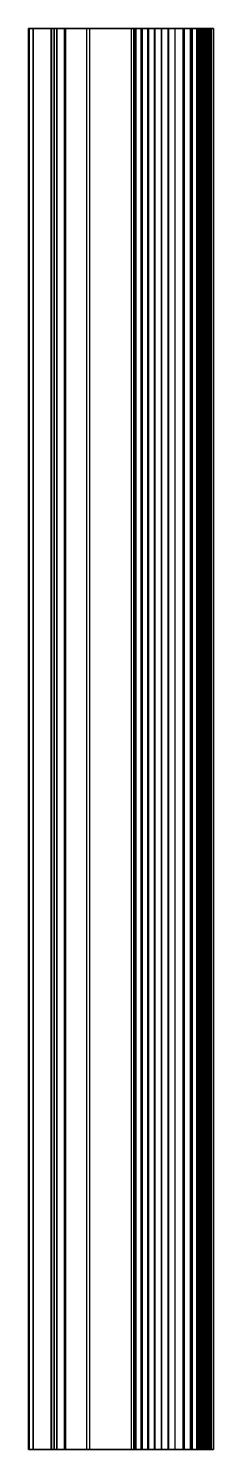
# Model space of a CAD drawing. Extents: x 0 to 232, y 0 to 279.
# Drawn here: x 195.9 to 232.3, y 0 to 279.3 of the extents above.
import ezdxf

# ---------------------------------------------------------------- set-up
doc = ezdxf.new("R2010")
doc.units = 0
doc.header["$MEASUREMENT"] = 0
for name, color, linetype in [('ACESSORIOS', 3, 'CONTINUOUS'), ('CINZA', 251, 'CONTINUOUS'), ('PRETO', 250, 'CONTINUOUS')]:
    doc.layers.add(name, color=color, linetype=linetype)

msp = doc.modelspace()

# ---------------------------------------------------------------- linework, layer by layer
at = {"layer": 'ACESSORIOS'}
for points in [[(196.13, 279.32, 14.6), (195.93, 279.32, 15.15), (196.86, 279.32, 15.17)], [(195.93, 279.32, 15.15), (202.95, 279.32, 19.92), (203.23, 279.32, 19.51), (196.86, 279.32, 15.17)], [(196.13, 0, 14.6), (196.13, 279.32, 14.6), (195.93, 279.32, 15.15), (195.93, 0, 15.15)], [(195.93, 0, 15.15), (195.93, 279.32, 15.15), (202.95, 279.32, 19.92), (202.95, 0, 19.92)], [(200.46, 279.32, 15), (196.13, 279.32, 14.6), (196.86, 279.32, 15.17), (200.41, 279.32, 15.5)], [(200.46, 0, 15), (196.13, 0, 14.6), (196.13, 279.32, 14.6), (200.46, 279.32, 15)], [(200.41, 279.32, 15.5), (196.86, 279.32, 15.17), (196.86, 0, 15.17), (200.41, 0, 15.5)], [(203.23, 0, 19.51), (196.86, 0, 15.17), (196.86, 279.32, 15.17), (203.23, 279.32, 19.51)], [(201, 279.32, 14.5), (201.5, 279.32, 14.5), (200.41, 279.32, 15.5), (200.46, 279.32, 15)], [(201.5, 0, 14.5), (201.5, 279.32, 14.5), (200.41, 279.32, 15.5), (200.41, 0, 15.5)], [(201, 0, 14.5), (201, 279.32, 14.5), (200.46, 279.32, 15), (200.46, 0, 15)], [(201, 0, 2.6), (201, 279.32, 2.6), (201.5, 279.32, 2.6), (201.5, 0, 2.6)], [(201, 0, 2.6), (201, 0, 14.5), (201, 279.32, 14.5), (201, 279.32, 2.6)], [(201, 279.32, 2.6), (201.5, 279.32, 2.6), (201.5, 279.32, 14.5), (201, 279.32, 14.5)], [(201.5, 0, 2.6), (201.5, 0, 14.5), (201.5, 279.32, 14.5), (201.5, 279.32, 2.6)], [(203.23, 279.32, 19.51), (207.91, 279.32, 26.82), (207.41, 279.32, 26.9), (202.95, 279.32, 19.92)], [(202.95, 0, 19.92), (207.41, 0, 26.9), (207.41, 279.32, 26.9), (202.95, 279.32, 19.92)], [(203.23, 279.32, 19.51), (207.91, 279.32, 26.82), (207.91, 0, 26.82), (203.23, 0, 19.51)], [(207.41, 279.32, 26.9), (216.12, 279.32, 79.84), (216.61, 279.32, 79.76), (207.91, 279.32, 26.82)], [(207.41, 279.32, 26.9), (216.12, 279.32, 79.84), (216.12, 0, 79.84), (207.41, 0, 26.9)], [(207.91, 0, 26.82), (216.61, 0, 79.76), (216.61, 279.32, 79.76), (207.91, 279.32, 26.82)], [(217.12, 279.32, 80.47), (216.87, 279.32, 80.91), (216.12, 279.32, 79.84), (216.61, 279.32, 79.76)], [(216.87, 279.32, 80.91), (216.12, 279.32, 79.84), (216.12, 0, 79.84), (216.87, 0, 80.91)], [(216.61, 0, 79.76), (217.12, 0, 80.47), (217.12, 279.32, 80.47), (216.61, 279.32, 79.76)], [(230.8, 279.32, 74.54), (231.3, 279.32, 74.55), (229.8, 279.32, 72.4), (229.3, 279.32, 72.4)], [(229.3, 279.32, 72.4), (229.3, 279.32, 47.4), (229.8, 279.32, 47.4), (229.8, 279.32, 72.4)], [(229.3, 279.32, 47.4), (230.8, 279.32, 45.28), (231.3, 279.32, 45.28), (229.8, 279.32, 47.4)], [(230.8, 279.32, 74.54), (229.3, 279.32, 72.4), (229.3, 0, 72.4), (230.8, 0, 74.54)], [(229.3, 0, 72.4), (229.3, 0, 47.4), (229.3, 279.32, 47.4), (229.3, 279.32, 72.4)], [(229.3, 0, 47.4), (230.8, 0, 45.28), (230.8, 279.32, 45.28), (229.3, 279.32, 47.4)], [(230.45, 279.32, 0.5), (230.15, 279.32, 0.8), (229.65, 279.32, 0.8), (230.45, 279.32)], [(229.65, 279.32, 0.8), (229.65, 279.32, 5.6), (230.15, 279.32, 5.6), (230.15, 279.32, 0.8)], [(230.45, 0), (229.65, 0, 0.8), (229.65, 279.32, 0.8), (230.45, 279.32)], [(229.65, 0, 0.8), (229.65, 0, 5.6), (229.65, 279.32, 5.6), (229.65, 279.32, 0.8)], [(229.65, 279.32, 5.6), (230.15, 279.32, 5.6), (230.15, 0, 5.6), (229.65, 0, 5.6)], [(231.3, 0, 74.55), (229.8, 0, 72.4), (229.8, 279.32, 72.4), (231.3, 279.32, 74.55)], [(229.8, 279.32, 72.4), (229.8, 279.32, 47.4), (229.8, 0, 47.4), (229.8, 0, 72.4)], [(229.8, 279.32, 47.4), (231.3, 279.32, 45.28), (231.3, 0, 45.28), (229.8, 0, 47.4)], [(230.45, 279.32, 0.5), (230.15, 279.32, 0.8), (230.15, 0, 0.8), (230.45, 0, 0.5)], [(230.15, 279.32, 0.8), (230.15, 279.32, 5.6), (230.15, 0, 5.6), (230.15, 0, 0.8)], [(231.5, 279.32, 0.5), (230.45, 279.32, 0.5), (230.45, 279.32), (231.5, 279.32)], [(231.5, 0), (230.45, 0), (230.45, 279.32), (231.5, 279.32)], [(231.5, 0, 0.5), (230.45, 0, 0.5), (230.45, 279.32, 0.5), (231.5, 279.32, 0.5)], [(230.8, 279.32, 45.28), (230.8, 279.32, 29.74), (231.3, 279.32, 29.74), (231.3, 279.32, 45.28)], [(231.3, 279.32, 29.74), (232.3, 279.32, 25.6), (231.8, 279.32, 25.6), (230.8, 279.32, 29.74)], [(231.8, 279.32, 25.6), (230.8, 279.32, 21.46), (231.3, 279.32, 21.46), (232.3, 279.32, 25.6)], [(231.3, 279.32, 21.46), (231.3, 279.32, 20.54), (230.8, 279.32, 20.54), (230.8, 279.32, 21.46)], [(230.8, 279.32, 20.54), (231.8, 279.32, 16.4), (232.3, 279.32, 16.4), (231.3, 279.32, 20.54)], [(231.8, 279.32, 16.4), (230.8, 279.32, 12.26), (231.3, 279.32, 12.26), (232.3, 279.32, 16.4)], [(230.8, 279.32, 12.26), (230.8, 279.32, 11.34), (231.3, 279.32, 11.34), (231.3, 279.32, 12.26)], [(230.8, 279.32, 11.34), (231.8, 279.32, 7.2), (232.3, 279.32, 7.2), (231.3, 279.32, 11.34)], [(230.8, 0, 45.28), (230.8, 0, 29.74), (230.8, 279.32, 29.74), (230.8, 279.32, 45.28)], [(230.8, 0, 29.74), (230.8, 279.32, 29.74), (231.8, 279.32, 25.6), (231.8, 0, 25.6)], [(231.8, 0, 25.6), (230.8, 0, 21.46), (230.8, 279.32, 21.46), (231.8, 279.32, 25.6)], [(230.8, 279.32, 21.46), (230.8, 279.32, 20.54), (230.8, 0, 20.54), (230.8, 0, 21.46)], [(230.8, 0, 20.54), (231.8, 0, 16.4), (231.8, 279.32, 16.4), (230.8, 279.32, 20.54)], [(231.8, 279.32, 16.4), (230.8, 279.32, 12.26), (230.8, 0, 12.26), (231.8, 0, 16.4)], [(230.8, 279.32, 12.26), (230.8, 279.32, 11.34), (230.8, 0, 11.34), (230.8, 0, 12.26)], [(230.8, 279.32, 11.34), (231.8, 279.32, 7.2), (231.8, 0, 7.2), (230.8, 0, 11.34)], [(231.3, 279.32, 45.28), (231.3, 279.32, 29.74), (231.3, 0, 29.74), (231.3, 0, 45.28)], [(232.3, 0, 25.6), (231.3, 0, 29.74), (231.3, 279.32, 29.74), (232.3, 279.32, 25.6)], [(232.3, 279.32, 25.6), (231.3, 279.32, 21.46), (231.3, 0, 21.46), (232.3, 0, 25.6)], [(231.3, 0, 20.54), (231.3, 0, 21.46), (231.3, 279.32, 21.46), (231.3, 279.32, 20.54)], [(231.3, 279.32, 20.54), (232.3, 279.32, 16.4), (232.3, 0, 16.4), (231.3, 0, 20.54)], [(232.3, 0, 16.4), (231.3, 0, 12.26), (231.3, 279.32, 12.26), (232.3, 279.32, 16.4)], [(231.3, 0, 12.26), (231.3, 0, 11.34), (231.3, 279.32, 11.34), (231.3, 279.32, 12.26)], [(232.3, 0, 7.2), (231.3, 0, 11.34), (231.3, 279.32, 11.34), (232.3, 279.32, 7.2)], [(231.5, 279.32, 0.5), (231.8, 279.32, 0.8), (232.3, 279.32, 0.8), (231.5, 279.32)], [(232.3, 279.32, 0.8), (231.5, 279.32), (231.5, 0), (232.3, 0, 0.8)], [(231.8, 279.32, 0.8), (231.5, 279.32, 0.5), (231.5, 0, 0.5), (231.8, 0, 0.8)], [(231.8, 279.32, 7.2), (231.8, 279.32, 0.8), (232.3, 279.32, 0.8), (232.3, 279.32, 7.2)], [(231.8, 279.32, 7.2), (231.8, 279.32, 0.8), (231.8, 0, 0.8), (231.8, 0, 7.2)], [(232.3, 0, 7.2), (232.3, 0, 0.8), (232.3, 279.32, 0.8), (232.3, 279.32, 7.2)], [(196.13, 0, 14.6), (195.93, 0, 15.15), (196.86, 0, 15.17)], [(195.93, 0, 15.15), (202.95, 0, 19.92), (203.23, 0, 19.51), (196.86, 0, 15.17)], [(200.46, 0, 15), (196.13, 0, 14.6), (196.86, 0, 15.17), (200.41, 0, 15.5)], [(201, 0, 14.5), (201.5, 0, 14.5), (200.41, 0, 15.5), (200.46, 0, 15)], [(201, 0, 2.6), (201.5, 0, 2.6), (201.5, 0, 14.5), (201, 0, 14.5)], [(203.23, 0, 19.51), (207.91, 0, 26.82), (207.41, 0, 26.9), (202.95, 0, 19.92)], [(207.41, 0, 26.9), (216.12, 0, 79.84), (216.61, 0, 79.76), (207.91, 0, 26.82)], [(217.12, 0, 80.47), (216.87, 0, 80.91), (216.12, 0, 79.84), (216.61, 0, 79.76)], [(230.8, 0, 74.54), (231.3, 0, 74.55), (229.8, 0, 72.4), (229.3, 0, 72.4)], [(229.3, 0, 72.4), (229.3, 0, 47.4), (229.8, 0, 47.4), (229.8, 0, 72.4)], [(229.3, 0, 47.4), (230.8, 0, 45.28), (231.3, 0, 45.28), (229.8, 0, 47.4)], [(230.45, 0, 0.5), (230.15, 0, 0.8), (229.65, 0, 0.8), (230.45, 0)], [(229.65, 0, 0.8), (229.65, 0, 5.6), (230.15, 0, 5.6), (230.15, 0, 0.8)], [(231.5, 0, 0.5), (230.45, 0, 0.5), (230.45, 0), (231.5, 0)], [(230.8, 0, 45.28), (230.8, 0, 29.74), (231.3, 0, 29.74), (231.3, 0, 45.28)], [(231.3, 0, 29.74), (232.3, 0, 25.6), (231.8, 0, 25.6), (230.8, 0, 29.74)], [(231.8, 0, 25.6), (230.8, 0, 21.46), (231.3, 0, 21.46), (232.3, 0, 25.6)], [(231.3, 0, 21.46), (231.3, 0, 20.54), (230.8, 0, 20.54), (230.8, 0, 21.46)], [(230.8, 0, 20.54), (231.8, 0, 16.4), (232.3, 0, 16.4), (231.3, 0, 20.54)], [(231.8, 0, 16.4), (230.8, 0, 12.26), (231.3, 0, 12.26), (232.3, 0, 16.4)], [(230.8, 0, 12.26), (230.8, 0, 11.34), (231.3, 0, 11.34), (231.3, 0, 12.26)], [(230.8, 0, 11.34), (231.8, 0, 7.2), (232.3, 0, 7.2), (231.3, 0, 11.34)], [(231.5, 0, 0.5), (231.8, 0, 0.8), (232.3, 0, 0.8), (231.5, 0)], [(231.8, 0, 7.2), (231.8, 0, 0.8), (232.3, 0, 0.8), (232.3, 0, 7.2)]]:
    msp.add_3dface(points, dxfattribs=at)
at = {"layer": 'CINZA'}
for points, invisible_edges in [([(230.89, 52.58, 62.27), (230.89, 52.5, 61.35), (230.89, 56.56, 61.73), (230.89, 56.02, 65.16)], 10), ([(230.89, 52.5, 61.35), (230.89, 56.56, 61.73), (230.89, 54.42, 55.43), (230.89, 50.5, 55.43)], 1), ([(230.89, 51.33, 62.79), (230.89, 52.58, 62.27), (230.89, 56.02, 65.16), (230.89, 52.79, 65.59)], 10), ([(230.89, 49.83, 61.73), (230.89, 51.33, 62.79), (230.89, 52.79, 65.59), (230.89, 45.89, 61.73)], 10), ([(230.89, 45.85, 62.27), (230.89, 45.89, 61.73), (230.89, 50.48, 64.3), (230.89, 49.1, 65.57)], 10), ([(230.89, 45.89, 61.73), (230.89, 49.83, 61.73), (230.89, 47.7, 55.43), (230.89, 43.76, 55.43)], 1), ([(230.89, 45.47, 65.43), (230.89, 49.1, 65.57), (230.89, 45.85, 62.27), (230.89, 44.2, 62.71)], 10), ([(230.89, 43.85, 64.51), (230.89, 45.47, 65.43), (230.89, 44.2, 62.71), (230.89, 42.98, 61.73)], 10), ([(230.89, 29.41, 55.5), (230.89, 32.47, 56.6), (230.89, 33.33, 59.27), (230.89, 32, 58.33)], 10), ([(230.89, 28.74, 65.67), (230.89, 32.66, 65.67), (230.89, 30.53, 59.29), (230.89, 26.4, 58.75)], 4), ([(230.89, 26.61, 56.54), (230.89, 29.41, 55.5), (230.89, 32, 58.33), (230.89, 30.93, 58.33)], 10), ([(230.89, 26.4, 58.75), (230.89, 26.61, 56.54), (230.89, 30.93, 58.33), (230.89, 30.53, 59.29)], 10), ([(230.89, 16.28, 62.67), (230.89, 16.93, 61.25), (230.89, 21.24, 62.96), (230.89, 18.23, 65.79)], 10), ([(230.89, 16.93, 61.25), (230.89, 16.46, 59.79), (230.89, 20.34, 59.46), (230.89, 21.24, 62.96)], 10), ([(230.89, 16.46, 59.79), (230.89, 15.66, 58.84), (230.89, 18.64, 56.73), (230.89, 20.34, 59.46)], 10), ([(230.89, 15.66, 58.84), (230.89, 14.61, 58.35), (230.89, 15.86, 55.02), (230.89, 18.64, 56.73)], 10), ([(230.89, 14.53, 65.01), (230.89, 18.23, 65.79), (230.89, 16.28, 62.67), (230.89, 14.44, 62.25)], 10), ([(230.89, 14.61, 58.35), (230.89, 13.25, 59.64), (230.89, 12.64, 55.66), (230.89, 15.86, 55.02)], 10), ([(230.89, 14.44, 62.25), (230.89, 13.25, 59.64), (230.89, 12.81, 59.64), (230.89, 14.53, 65.01)], 10), ([(230.89, 12.81, 59.64), (230.89, 13.25, 59.64), (230.89, 12.64, 55.66), (230.89, 11.73, 56.22)], 3)]:
    msp.add_3dface(points, dxfattribs=dict(at, invisible_edges=invisible_edges))
for points in [[(230.89, 40.29, 65.67), (230.89, 44.23, 65.67), (230.89, 40.97, 55.43), (230.89, 37.03, 55.43)], [(230.89, 35.37, 65.67), (230.89, 39.29, 65.67), (230.89, 36.04, 55.43), (230.89, 32.1, 55.43)], [(230.89, 24.55, 69.49), (230.89, 28.47, 69.49), (230.89, 24, 55.43), (230.89, 20.06, 55.43)], [(230.89, 12.02, 69.49), (230.89, 15.94, 69.49), (230.89, 11.48, 55.43), (230.89, 7.54, 55.43)]]:
    msp.add_3dface(points, dxfattribs=at)
at = {"layer": 'PRETO'}
for points in [[(230.21, 0.76, 71.72), (230.21, 0.76, 47.88), (230.21, 70.89, 47.88), (230.21, 90.89, 71.72)], [(230.52, 0.76, 71.72), (230.52, 0.76, 47.88), (230.52, 70.89, 47.88), (230.52, 90.89, 71.72)]]:
    msp.add_3dface(points, dxfattribs=at)

# ---------------------------------------------------------------- meshes
at = {"layer": 'ACESSORIOS'}
mesh = msp.add_polymesh((2, 7), dxfattribs=at)
for k, corner in enumerate([(217.12, 279.32, 80.47), (218.29, 279.32, 81.04), (219.52, 279.32, 81.47), (220.79, 279.32, 81.75), (222.09, 279.32, 81.88), (223.39, 279.32, 81.87), (224.69, 279.32, 81.7), (216.87, 279.32, 80.91), (218.1, 279.32, 81.5), (219.38, 279.32, 81.95), (220.71, 279.32, 82.24), (222.07, 279.32, 82.38), (223.43, 279.32, 82.37), (224.78, 279.32, 82.19)]):
    mesh.set_mesh_vertex(divmod(k, 7), corner)
mesh = msp.add_polymesh((2, 7), dxfattribs=at)
for k, corner in enumerate([(216.87, 0, 80.91), (218.1, 0, 81.5), (219.38, 0, 81.95), (220.71, 0, 82.24), (222.07, 0, 82.38), (223.43, 0, 82.37), (224.78, 0, 82.19), (216.87, 279.32, 80.91), (218.1, 279.32, 81.5), (219.38, 279.32, 81.95), (220.71, 279.32, 82.24), (222.07, 279.32, 82.38), (223.43, 279.32, 82.37), (224.78, 279.32, 82.19)]):
    mesh.set_mesh_vertex(divmod(k, 7), corner)
mesh = msp.add_polymesh((2, 7), dxfattribs=at)
for k, corner in enumerate([(217.12, 279.32, 80.47), (218.29, 279.32, 81.04), (219.52, 279.32, 81.47), (220.79, 279.32, 81.75), (222.09, 279.32, 81.88), (223.39, 279.32, 81.87), (224.69, 279.32, 81.7), (217.12, 0, 80.47), (218.29, 0, 81.04), (219.52, 0, 81.47), (220.79, 0, 81.75), (222.09, 0, 81.88), (223.39, 0, 81.87), (224.69, 0, 81.7)]):
    mesh.set_mesh_vertex(divmod(k, 7), corner)
mesh = msp.add_polymesh((2, 7), dxfattribs=at)
for k, corner in enumerate([(224.69, 279.32, 81.7), (226.3, 279.32, 81.2), (227.77, 279.32, 80.35), (229.01, 279.32, 79.2), (229.96, 279.32, 77.79), (230.56, 279.32, 76.21), (230.8, 279.32, 74.54), (224.78, 279.32, 82.19), (226.51, 279.32, 81.66), (228.07, 279.32, 80.76), (229.39, 279.32, 79.52), (230.4, 279.32, 78.02), (231.05, 279.32, 76.34), (231.3, 279.32, 74.55)]):
    mesh.set_mesh_vertex(divmod(k, 7), corner)
mesh = msp.add_polymesh((2, 7), dxfattribs=at)
for k, corner in enumerate([(230.8, 279.32, 74.54), (230.56, 279.32, 76.21), (229.96, 279.32, 77.79), (229.01, 279.32, 79.2), (227.77, 279.32, 80.35), (226.3, 279.32, 81.2), (224.69, 279.32, 81.7), (230.8, 0, 74.54), (230.56, 0, 76.21), (229.96, 0, 77.79), (229.01, 0, 79.2), (227.77, 0, 80.35), (226.3, 0, 81.2), (224.69, 0, 81.7)]):
    mesh.set_mesh_vertex(divmod(k, 7), corner)
mesh = msp.add_polymesh((2, 7), dxfattribs=at)
for k, corner in enumerate([(231.3, 0, 74.55), (231.05, 0, 76.34), (230.4, 0, 78.02), (229.39, 0, 79.52), (228.07, 0, 80.76), (226.51, 0, 81.66), (224.78, 0, 82.19), (231.3, 279.32, 74.55), (231.05, 279.32, 76.34), (230.4, 279.32, 78.02), (229.39, 279.32, 79.52), (228.07, 279.32, 80.76), (226.51, 279.32, 81.66), (224.78, 279.32, 82.19)]):
    mesh.set_mesh_vertex(divmod(k, 7), corner)
mesh = msp.add_polymesh((2, 7), dxfattribs=at)
for k, corner in enumerate([(217.12, 0, 80.47), (218.29, 0, 81.04), (219.52, 0, 81.47), (220.79, 0, 81.75), (222.09, 0, 81.88), (223.39, 0, 81.87), (224.69, 0, 81.7), (216.87, 0, 80.91), (218.1, 0, 81.5), (219.38, 0, 81.95), (220.71, 0, 82.24), (222.07, 0, 82.38), (223.43, 0, 82.37), (224.78, 0, 82.19)]):
    mesh.set_mesh_vertex(divmod(k, 7), corner)
mesh = msp.add_polymesh((2, 7), dxfattribs=at)
for k, corner in enumerate([(224.69, 0, 81.7), (226.3, 0, 81.2), (227.77, 0, 80.35), (229.01, 0, 79.2), (229.96, 0, 77.79), (230.56, 0, 76.21), (230.8, 0, 74.54), (224.78, 0, 82.19), (226.51, 0, 81.66), (228.07, 0, 80.76), (229.39, 0, 79.52), (230.4, 0, 78.02), (231.05, 0, 76.34), (231.3, 0, 74.55)]):
    mesh.set_mesh_vertex(divmod(k, 7), corner)

doc.saveas('drawing.dxf')
